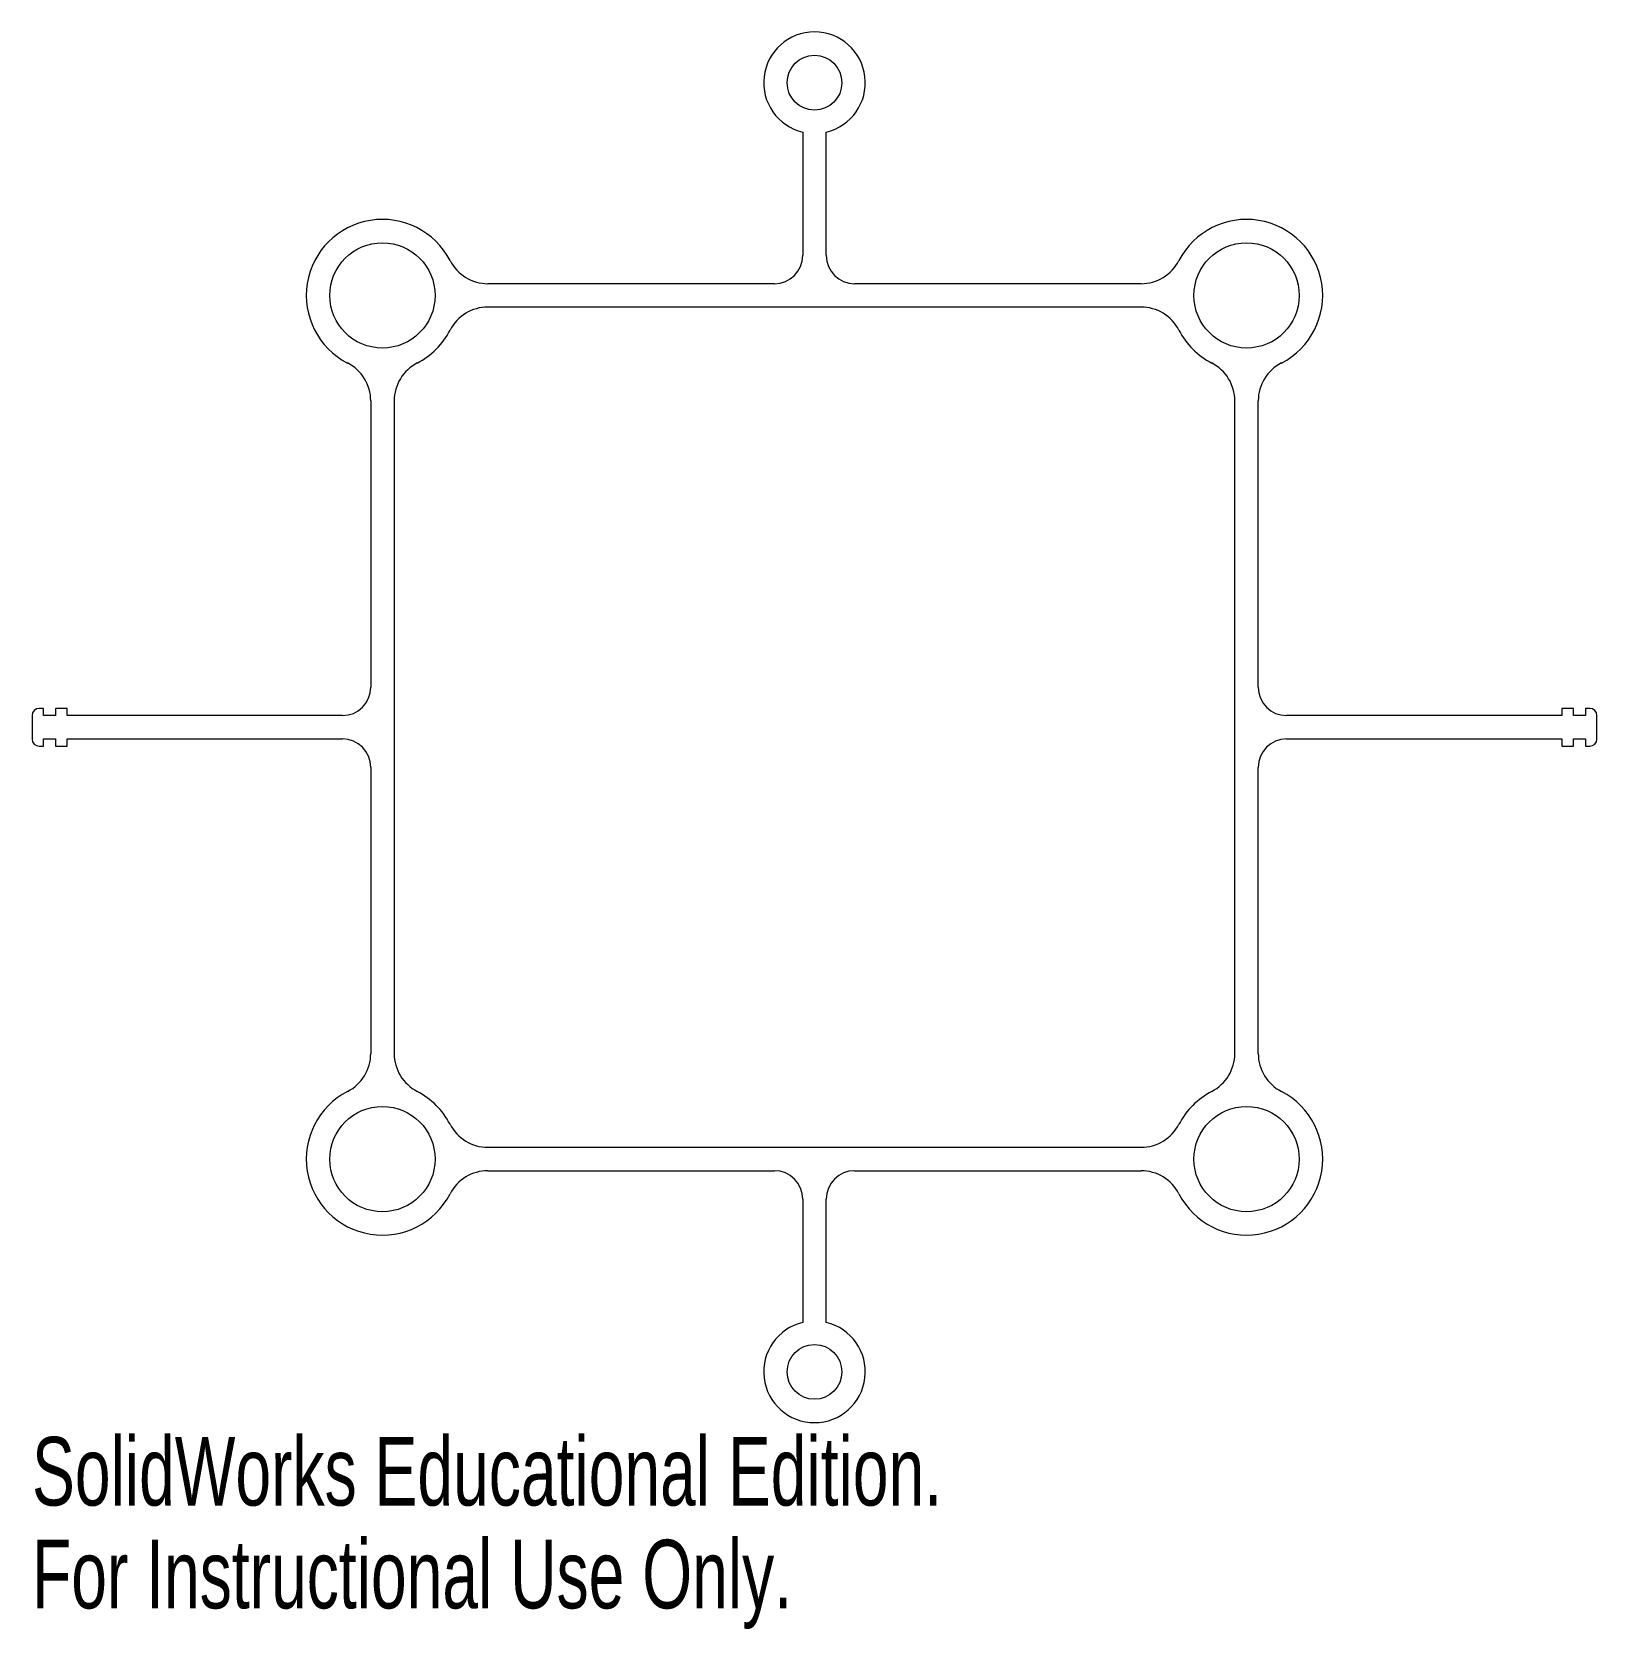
# Model space of a CAD drawing. Header units: millimetres. Extents: x -55 to 55, y -63 to 50.
import ezdxf

# ---------------------------------------------------------------- set-up
doc = ezdxf.new("R2010")
doc.units = ezdxf.units.MM
doc.styles.add('SLDTEXTSTYLE0', font='TXT', dxfattribs={"width": 0.7})

msp = doc.modelspace()

# ---------------------------------------------------------------- linework, layer by layer
at = {"color": 7, "linetype": 'Continuous', "lineweight": 15}
for p, q in [((-0.82, 42.72), (-0.82, 34.03)), ((0.82, 34.03), (0.82, 42.72)), ((-2.83, 32.03), (-23.01, 32.03)), ((23.01, 32.03), (2.83, 32.03)), ((23.01, 30.38), (-23.01, 30.38)), ((-31.27, 23.77), (-31.27, 3.58)), ((-29.62, 23.77), (-29.62, -22.25)), ((29.62, -22.25), (29.62, 23.77)), ((31.27, 3.58), (31.27, 23.77)), ((-55.14, 1.59), (-55.14, -0.08)), ((-54.32, 2.09), (-54.64, 2.09)), ((-54.32, 1.58), (-54.32, 2.09)), ((-53.49, 1.58), (-54.32, 1.58)), ((-53.49, 2.09), (-53.49, 1.58)), ((-52.67, 2.09), (-53.49, 2.09)), ((-52.67, 1.58), (-52.67, 2.09)), ((-33.27, 1.58), (-52.67, 1.58)), ((52.67, 1.58), (33.27, 1.58)), ((52.67, 2.09), (52.67, 1.58)), ((53.49, 2.09), (52.67, 2.09)), ((53.49, 1.58), (53.49, 2.09)), ((54.32, 1.58), (53.49, 1.58)), ((54.32, 2.09), (54.32, 1.58)), ((54.64, 2.09), (54.32, 2.09)), ((55.14, -0.08), (55.14, 1.59)), ((-54.64, -0.58), (-54.32, -0.58)), ((-54.32, -0.07), (-53.49, -0.07)), ((-54.32, -0.58), (-54.32, -0.07)), ((-53.49, -0.07), (-53.49, -0.58)), ((-53.49, -0.58), (-52.67, -0.58)), ((-52.67, -0.07), (-33.27, -0.07)), ((-52.67, -0.58), (-52.67, -0.07)), ((33.27, -0.07), (52.67, -0.07)), ((52.67, -0.07), (52.67, -0.58)), ((52.67, -0.58), (53.49, -0.58)), ((53.49, -0.07), (54.32, -0.07)), ((53.49, -0.58), (53.49, -0.07)), ((54.32, -0.07), (54.32, -0.58)), ((54.32, -0.58), (54.64, -0.58)), ((-31.27, -2.07), (-31.27, -22.25)), ((31.27, -22.25), (31.27, -2.07)), ((-23.01, -28.86), (23.01, -28.86)), ((-23.01, -30.51), (-2.83, -30.51)), ((2.83, -30.51), (23.01, -30.51)), ((-0.82, -32.51), (-0.82, -41.21)), ((0.82, -41.21), (0.82, -32.51))]:
    msp.add_line(p, q, dxfattribs=at)
for centre, radius in [((0, 46.2), 1.93), ((-30.45, 31.2), 3.71), ((30.45, 31.2), 3.71), ((-30.45, -29.69), 3.71), ((30.45, -29.69), 3.71), ((0, -44.69), 1.93)]:
    msp.add_circle(centre, radius, dxfattribs=at)
for centre, radius, start, end in [((0, 46.2), 3.58, 283.3424, 256.6576), ((-30.45, 31.2), 5.36, 27.2282, 242.7718), ((30.45, 31.2), 5.36, 297.2282, 152.7718), ((-2.83, 34.03), 2, 270, 0), ((2.83, 34.03), 2, 180, 270), ((-23.01, 35.03), 3, 207.2282, 270), ((23.01, 35.03), 3, 270, 332.7718), ((-23.01, 27.38), 3, 90, 152.7718), ((23.01, 27.38), 3, 27.2282, 90), ((-30.45, 31.2), 5.36, 297.2282, 332.7718), ((30.45, 31.2), 5.36, 207.2282, 242.7718), ((-34.27, 23.77), 3, 0, 62.7718), ((-26.62, 23.77), 3, 117.2282, 180), ((26.62, 23.77), 3, 0, 62.7718), ((34.27, 23.77), 3, 117.2282, 180), ((-33.27, 3.58), 2, 270, 0), ((33.27, 3.58), 2, 180, 270), ((-54.64, 1.59), 0.5, 90, 180), ((54.64, 1.59), 0.5, 0, 90), ((-54.64, -0.08), 0.5, 180, 270), ((-33.27, -2.07), 2, 0, 90), ((33.27, -2.07), 2, 90, 180), ((54.64, -0.08), 0.5, 270, 0), ((-34.27, -22.25), 3, 297.2282, 0), ((-26.62, -22.25), 3, 180, 242.7718), ((26.62, -22.25), 3, 297.2282, 0), ((34.27, -22.25), 3, 180, 242.7718), ((-30.45, -29.69), 5.36, 117.2282, 332.7718), ((-30.45, -29.69), 5.36, 27.2282, 62.7718), ((30.45, -29.69), 5.36, 207.2282, 62.7718), ((30.45, -29.69), 5.36, 117.2282, 152.7718), ((-23.01, -25.86), 3, 207.2282, 270), ((23.01, -25.86), 3, 270, 332.7718), ((-23.01, -33.51), 3, 90, 152.7718), ((-2.83, -32.51), 2, 0, 90), ((2.83, -32.51), 2, 90, 180), ((23.01, -33.51), 3, 27.2282, 90), ((0, -44.69), 3.58, 103.3424, 76.6576)]:
    msp.add_arc(centre, radius, start, end, dxfattribs=at)

# ---------------------------------------------------------------- texts
at = {"color": 7, "linetype": 'Continuous', "char_height": 4.8336, "attachment_point": 1, "style": 'SLDTEXTSTYLE0'}
for s, insert in [('SolidWorks Educational Edition.', (-55.14, -49.28)), ('For Instructional Use Only.', (-55.14, -56.53))]:
    msp.add_mtext(s, dxfattribs=dict(at, insert=insert))

doc.saveas('drawing.dxf')
